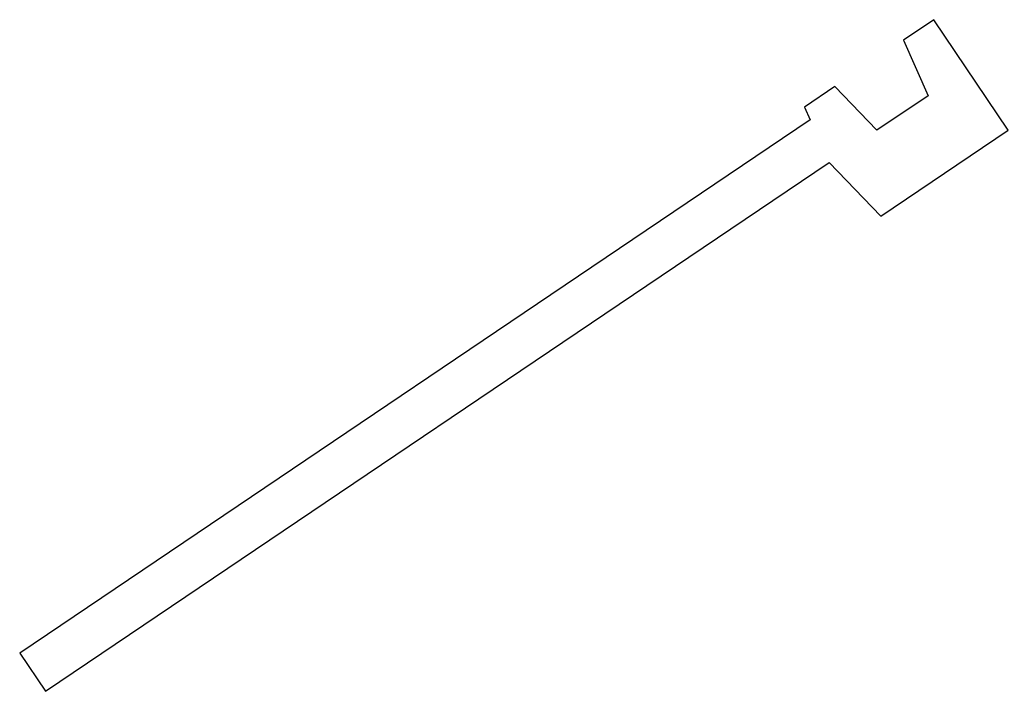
# Model space of a CAD drawing. Extents: x 8836 to 9052, y 5728 to 5874.
import ezdxf

# ---------------------------------------------------------------- set-up
doc = ezdxf.new("R2010")
doc.units = 0
doc.layers.get('0').update_dxf_attribs({"linetype": 'CONTINUOUS'})

msp = doc.modelspace()

# ---------------------------------------------------------------- linework, layer by layer
at = {"linetype": 'CONTINUOUS'}
for p, q in [((9035.65, 5874.03), (9029.02, 5869.56)), ((9051.87, 5849.99), (9035.65, 5874.03)), ((9029.02, 5869.56), (9034.39, 5857.5)), ((9014.1, 5859.49), (9007.46, 5855.02)), ((9023.27, 5850), (9014.1, 5859.49)), ((9034.39, 5857.5), (9023.27, 5850)), ((9007.46, 5855.02), (9008.7, 5852.24)), ((9008.7, 5852.24), (8836.48, 5736.07)), ((9024.12, 5831.28), (9051.87, 5849.99)), ((8842.07, 5727.78), (9012.84, 5842.96)), ((9012.84, 5842.96), (9024.12, 5831.28)), ((8836.48, 5736.07), (8842.07, 5727.78))]:
    msp.add_line(p, q, dxfattribs=at)

doc.saveas('drawing.dxf')
